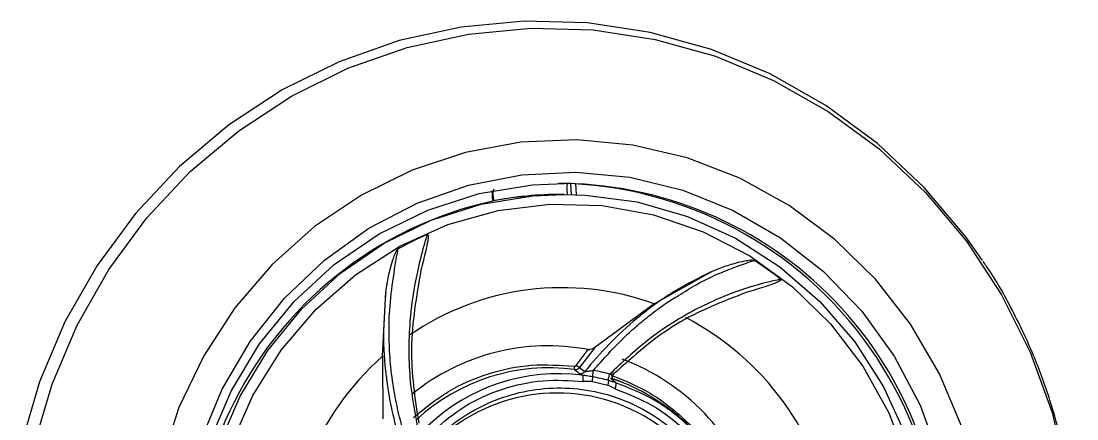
# Model space of a CAD drawing. Header units: inches. Extents: x 0 to 84, y -22 to 124.
# Drawn here: x 46.598 to 48.509, y 24.347 to 25.067 of the extents above; entities that cross this region are included whole.
import ezdxf

# ---------------------------------------------------------------- set-up
doc = ezdxf.new("R2010")
doc.units = ezdxf.units.IN
doc.header["$MEASUREMENT"] = 0
doc.layers.add('BDIM_CYAN', color=4, linetype='Continuous')

# ---------------------------------------------------------------- blocks, each defined once
blk = doc.blocks.new('2020 RELAY')
at = {"layer": 'BDIM_CYAN'}
for p, q in [((47.5875, 24.2725), (47.571, 24.2727)), ((47.5934, 24.2725), (47.5875, 24.2725)), ((47.5941, 24.2529), (47.5927, 24.2725)), ((47.6034, 24.2527), (47.602, 24.2723)), ((47.45, 24.2595), (47.4513, 24.2409)), ((47.4523, 24.2505), (47.453, 24.2416)), ((47.5082, 24.2495), (47.5037, 24.249)), ((47.5811, 24.253), (47.5759, 24.253)), ((47.5854, 24.2607), (47.586, 24.253)), ((47.7437, 24.0549), (47.8467, 24.1129)), ((47.252, 23.9602), (47.2579, 24.0761)), ((47.7437, 24.0549), (47.6364, 23.9759)), ((47.252, 23.9602), (47.2525, 23.8467)), ((47.6026, 23.9434), (47.6243, 23.972)), ((47.6364, 23.9759), (47.6087, 23.9399)), ((47.6087, 23.9399), (47.6181, 23.9325)), ((47.5996, 23.936), (47.6087, 23.9286)), ((47.6882, 23.9118), (47.6655, 23.9204)), ((47.6655, 23.9204), (47.6746, 23.9127)), ((47.6318, 23.9141), (47.6151, 23.9142)), ((47.6318, 23.9141), (47.6597, 23.9077)), ((47.6732, 23.9011), (47.6597, 23.9077)), ((47.6746, 23.9127), (47.6743, 23.9121))]:
    blk.add_line(p, q, dxfattribs=at)
at = {"layer": 'BDIM_CYAN', "flags": 128}
for points in [[(48.3376, 24.1331), (48.3074, 24.176), (48.2324, 24.2655), (48.1476, 24.3452), (48.0543, 24.4141), (47.9538, 24.471), (47.8474, 24.5152), (47.7367, 24.5462), (47.6233, 24.5634), (47.5086, 24.5667), (47.3944, 24.5559), (47.2823, 24.5313), (47.1737, 24.4932), (47.0703, 24.442), (46.9734, 24.3786), (46.8845, 24.3038), (46.8048, 24.2187), (46.7355, 24.1244), (46.6773, 24.0224), (46.6313, 23.9139), (46.5981, 23.8006)], [(46.6213, 23.7977), (46.6541, 23.9095), (46.6995, 24.0166), (46.7569, 24.1173), (46.8254, 24.2104), (46.9041, 24.2944), (46.9918, 24.3682), (47.0874, 24.4308), (47.1895, 24.4813), (47.2967, 24.519), (47.4074, 24.5433), (47.5202, 24.5539), (47.6333, 24.5507), (47.7453, 24.5337), (47.8546, 24.5031), (47.9596, 24.4594), (48.0588, 24.4032), (48.151, 24.3353), (48.2347, 24.2566), (48.3087, 24.1682), (48.3722, 24.0714), (48.4241, 23.9676), (48.4637, 23.8581), (48.4906, 23.7445)], [(48.3007, 23.8324), (48.2602, 23.9284), (48.2076, 24.018), (48.144, 24.0995), (48.0704, 24.1716), (47.9881, 24.2329), (47.8987, 24.2824), (47.8037, 24.3191), (47.7048, 24.3424), (47.6037, 24.3518), (47.5024, 24.3473), (47.4025, 24.3289), (47.3059, 24.2969), (47.2143, 24.2519), (47.1293, 24.1947), (47.0525, 24.1263), (46.9851, 24.0479), (46.9285, 23.961), (46.8836, 23.8671), (46.8513, 23.7678)], [(46.9231, 23.8075), (46.9619, 23.9005), (47.0128, 23.987), (47.0748, 24.0654), (47.1469, 24.1341), (47.2275, 24.1917), (47.3151, 24.2373), (47.4079, 24.2698), (47.5043, 24.2886), (47.6022, 24.2934), (47.6998, 24.2841), (47.7953, 24.2609), (47.8866, 24.2241), (47.9722, 24.1746), (48.0502, 24.1133), (48.1192, 24.0414), (48.1778, 23.9603), (48.225, 23.8715), (48.2597, 23.7768)], [(47.5818, 22.8633), (47.5427, 22.8644), (47.4461, 22.8773), (47.3523, 22.9043), (47.2631, 22.9447), (47.1804, 22.9979), (47.1059, 23.0626), (47.0411, 23.1377), (46.9873, 23.2215), (46.9456, 23.3124), (46.9168, 23.4084), (46.9016, 23.5077), (46.9002, 23.6083), (46.9127, 23.708), (46.9388, 23.8049), (46.978, 23.8969), (47.0294, 23.9823), (47.0922, 24.0592), (47.1649, 24.1261), (47.246, 24.1817), (47.334, 24.2247), (47.4271, 24.2544), (47.5233, 24.2701), (47.5817, 24.2727)], [(47.5681, 22.8831), (47.5432, 22.8841), (47.4493, 22.8966), (47.3581, 22.9228), (47.2714, 22.9621), (47.191, 23.0138), (47.1186, 23.0768), (47.0556, 23.1497), (47.0033, 23.2312), (46.9627, 23.3195), (46.9347, 23.4129), (46.9199, 23.5094), (46.9186, 23.6071), (46.9307, 23.7041), (46.9561, 23.7982), (46.9942, 23.8877), (47.0443, 23.9707), (47.1052, 24.0455), (47.1759, 24.1105), (47.2548, 24.1645), (47.3403, 24.2064), (47.4308, 24.2352), (47.5243, 24.2505), (47.5811, 24.253)], [(47.5811, 24.253), (47.619, 24.2519), (47.7129, 24.2394), (47.8041, 24.2132), (47.8908, 24.1739), (47.9711, 24.1222), (48.0436, 24.0592), (48.1066, 23.9863), (48.1589, 23.9048), (48.1994, 23.8165), (48.2274, 23.7231), (48.2422, 23.6266), (48.2436, 23.5289), (48.2314, 23.4319), (48.206, 23.3378), (48.1679, 23.2483), (48.1179, 23.1653), (48.0569, 23.0906), (47.9863, 23.0255), (47.9073, 22.9715), (47.8218, 22.9296), (47.7313, 22.9008), (47.6378, 22.8855), (47.5681, 22.8831)], [(46.9782, 23.8006), (47.0174, 23.8893), (47.0688, 23.9712), (47.1312, 24.0445), (47.2032, 24.1076), (47.2834, 24.1592), (47.37, 24.1983), (47.4611, 24.2239), (47.555, 24.2355), (47.6494, 24.2329), (47.7425, 24.2161), (47.8322, 24.1855), (47.9167, 24.1418), (47.9941, 24.0858), (48.0628, 24.0188), (48.1212, 23.9422), (48.1683, 23.8576), (48.2029, 23.7668)]]:
    blk.add_lwpolyline(points, dxfattribs=at)
at = {"layer": 'BDIM_CYAN'}
for centre, radius, start, end in [((47.5703, 23.5781), 0.6948, 355.8474, 89.0568), ((47.5603, 23.5713), 0.702, 339.4674, 87.2954), ((47.5759, 23.6096), 0.6435, 90.0029, 101.1706), ((47.5715, 23.609), 0.6435, 96.0491, 100.5582), ((47.5992, 23.5681), 0.6888, 102.3998, 207.4653), ((47.5883, 23.5981), 0.6358, 113.6771, 118.9851), ((47.5773, 23.5911), 0.644, 52.1258, 57.3883), ((47.5772, 23.5972), 0.487, 70.0126, 124.4576), ((47.562, 23.574), 0.5147, 9.9282, 62.3464), ((47.5516, 23.5899), 0.389, 79.2292, 129.2246), ((47.6012, 23.5693), 0.5241, 131.7762, 183.5428), ((47.6063, 23.9396), 0.00763, 163.2503, 208.4309), ((47.543, 23.576), 0.4048, 18.5589, 69.3199), ((47.5531, 23.5869), 0.3522, 82.4066, 132.8625), ((47.5702, 23.5861), 0.3424, 82.5989, 133.7592), ((47.5709, 23.5887), 0.3397, 74.6251, 79.5813), ((47.5703, 23.5894), 0.3508, 74.6252, 79.5813), ((47.5684, 23.577), 0.3165, 354.9875, 139.7357)]:
    blk.add_arc(centre, radius, start, end, dxfattribs=at)
for points, knots in [([(47.5875, 24.2725), (47.5872, 24.2724), (47.5866, 24.2721), (47.5858, 24.2701), (47.5854, 24.2671), (47.5853, 24.2638), (47.5854, 24.2616), (47.5854, 24.2607)], [0, 0, 0, 0, 0.2133968, 0.4267778, 0.6406142, 0.8554275, 1, 1, 1, 1]), ([(47.4523, 24.2505), (47.4523, 24.2519), (47.4521, 24.2545), (47.4524, 24.2581), (47.453, 24.2608), (47.4537, 24.2622), (47.4542, 24.2623), (47.4544, 24.2624)], [0, 0, 0, 0, 0.216017, 0.432052, 0.647583, 0.862108, 1, 1, 1, 1]), ([(47.333, 24.1804), (47.3327, 24.1795), (47.332, 24.1773), (47.33, 24.1706), (47.3236, 24.1492), (47.3112, 24.0996), (47.2987, 24.0167), (47.2991, 23.9189), (47.3102, 23.8582), (47.3153, 23.8307)], [0, 0, 0, 0, 0.007325, 0.019566, 0.058651, 0.192116, 0.441769, 0.746986, 1, 1, 1, 1]), ([(47.333, 24.1804), (47.3331, 24.1804), (47.3333, 24.1805), (47.3337, 24.1805), (47.334, 24.1804), (47.3343, 24.18), (47.3347, 24.1791), (47.335, 24.1752), (47.3326, 24.1596), (47.3275, 24.1392), (47.323, 24.1217), (47.3215, 24.1159)], [0, 0, 0, 0, 0.005501, 0.011055, 0.016084, 0.02158, 0.030977, 0.060324, 0.195274, 0.730604, 1, 1, 1, 1]), ([(47.2579, 24.0761), (47.2586, 24.0813), (47.2607, 24.0953), (47.265, 24.1148), (47.27, 24.1323), (47.2738, 24.1429), (47.2764, 24.149), (47.2783, 24.1522), (47.2794, 24.1537), (47.2801, 24.1542), (47.2802, 24.1543)], [0, 0, 0, 0, 0.191793, 0.51957, 0.729701, 0.856735, 0.930021, 0.970711, 0.992633, 1, 1, 1, 1]), ([(47.2948, 23.8077), (47.2907, 23.8216), (47.2829, 23.8482), (47.2734, 23.8929), (47.2668, 23.9388), (47.2637, 23.9877), (47.2639, 24.0595), (47.2735, 24.1151), (47.2802, 24.1543)], [0, 0, 0, 0, 0.134858, 0.259599, 0.404069, 0.533562, 0.672142, 1, 1, 1, 1]), ([(47.7878, 24.0699), (47.7984, 24.0767), (47.8262, 24.0943), (47.8723, 24.1156), (47.9076, 24.1278), (47.9244, 24.1335)], [0, 0, 0, 0, 0.245873, 0.641614, 1, 1, 1, 1]), ([(47.8467, 24.1129), (47.8515, 24.1149), (47.8645, 24.1205), (47.8832, 24.1268), (47.9007, 24.1316), (47.9128, 24.1335), (47.9204, 24.1351), (47.924, 24.1337), (47.9244, 24.1335)], [0, 0, 0, 0, 0.191797, 0.519052, 0.729035, 0.856173, 0.983899, 1, 1, 1, 1]), ([(48.5086, 23.568), (48.5075, 23.6059), (48.5059, 23.6593), (48.4951, 23.7377), (48.4821, 23.8044), (48.4604, 23.8826), (48.431, 23.9631), (48.3923, 24.0441), (48.3611, 24.1009), (48.3409, 24.1288), (48.3388, 24.1317)], [0, 0, 0, 0, 0.189774, 0.267374, 0.396202, 0.53037, 0.674667, 0.825708, 0.982147, 1, 1, 1, 1]), ([(47.3215, 24.1159), (47.3134, 24.0684), (47.297, 23.9725), (47.3107, 23.8839), (47.3177, 23.8391)], [0, 0, 0, 0, 0.495173, 1, 1, 1, 1]), ([(47.8467, 24.1129), (47.8238, 24.1014), (47.7767, 24.0779), (47.7148, 24.032), (47.6611, 23.9825), (47.6323, 23.949), (47.6181, 23.9325)], [0, 0, 0, 0, 0.262316, 0.539411, 0.773759, 1, 1, 1, 1]), ([(47.9727, 24.0994), (47.9718, 24.0992), (47.9696, 24.0988), (47.963, 24.0973), (47.942, 24.0925), (47.8942, 24.079), (47.8178, 24.0474), (47.7337, 23.9942), (47.6852, 23.9484), (47.6633, 23.9276)], [0, 0, 0, 0, 0.007325, 0.019566, 0.05865, 0.192116, 0.441769, 0.746986, 1, 1, 1, 1]), ([(47.9727, 24.0994), (47.9728, 24.0993), (47.973, 24.0992), (47.9731, 24.0989), (47.9732, 24.0985), (47.973, 24.0981), (47.9725, 24.0972), (47.9693, 24.0949), (47.9549, 24.089), (47.9349, 24.0829), (47.9178, 24.0777), (47.912, 24.076)], [0, 0, 0, 0, 0.005501, 0.011055, 0.016084, 0.02158, 0.030977, 0.060324, 0.195274, 0.730604, 1, 1, 1, 1]), ([(47.2579, 24.0761), (47.2556, 24.0446), (47.2516, 23.9867), (47.2593, 23.9099), (47.2715, 23.8474), (47.2819, 23.8126), (47.287, 23.7955)], [0, 0, 0, 0, 0.318533, 0.584798, 0.795469, 1, 1, 1, 1]), ([(47.912, 24.076), (47.8678, 24.059), (47.7786, 24.0247), (47.707, 23.9608), (47.6709, 23.9285)], [0, 0, 0, 0, 0.495173, 1, 1, 1, 1]), ([(47.6337, 23.9344), (47.6517, 23.9547), (47.6769, 23.9832), (47.714, 24.0167), (47.74, 24.0378), (47.7643, 24.0561), (47.7808, 24.0658), (47.7878, 24.0699)], [0, 0, 0, 0, 0.399472, 0.5614652, 0.7223928, 0.8823713, 1, 1, 1, 1]), ([(47.6364, 23.9759), (47.6353, 23.9751), (47.6329, 23.9733), (47.6289, 23.9721), (47.6259, 23.9718), (47.6246, 23.972), (47.6243, 23.972)], [0, 0, 0, 0, 0.355757, 0.72292, 0.916269, 1, 1, 1, 1]), ([(47.3084, 23.8494), (47.3287, 23.866), (47.3699, 23.8994), (47.4432, 23.9308), (47.5209, 23.9474), (47.5732, 23.9437), (47.599, 23.9418)], [0, 0, 0, 0, 0.247096, 0.5, 0.752904, 1, 1, 1, 1]), ([(47.599, 23.9418), (47.5994, 23.9418), (47.6, 23.9418), (47.601, 23.9421), (47.602, 23.9426), (47.6024, 23.9431), (47.6026, 23.9434)], [0, 0, 0, 0, 0.2447452, 0.4924287, 0.7447134, 1, 1, 1, 1]), ([(47.5996, 23.936), (47.6005, 23.9359), (47.6022, 23.9358), (47.6047, 23.9366), (47.607, 23.9379), (47.6082, 23.9393), (47.6087, 23.9399)], [0, 0, 0, 0, 0.245118, 0.499544, 0.75421, 1, 1, 1, 1]), ([(47.6087, 23.9399), (47.6085, 23.94), (47.6081, 23.9401), (47.6071, 23.9405), (47.6062, 23.941), (47.6053, 23.9415), (47.6041, 23.9423), (47.6032, 23.943), (47.6026, 23.9434)], [0, 0, 0, 0, 0.250263, 0.382232, 0.514843, 0.645287, 0.771015, 1, 1, 1, 1]), ([(47.5992, 23.9364), (47.5998, 23.9362), (47.6011, 23.9359), (47.6024, 23.936), (47.603, 23.9361)], [0, 0, 0, 0, 0.500049, 1, 1, 1, 1]), ([(47.6087, 23.9286), (47.6096, 23.9285), (47.6113, 23.9284), (47.6139, 23.9292), (47.6163, 23.9305), (47.6175, 23.9318), (47.6181, 23.9325)], [0, 0, 0, 0, 0.245337, 0.5, 0.754663, 1, 1, 1, 1]), ([(47.6087, 23.9286), (47.6091, 23.9282), (47.61, 23.9273), (47.6128, 23.9262), (47.6143, 23.9256)], [0, 0, 0, 0, 0.459352, 1, 1, 1, 1]), ([(47.6323, 23.9228), (47.6289, 23.9234), (47.6228, 23.9243), (47.6169, 23.9252), (47.6143, 23.9256)], [0, 0, 0, 0, 0.571404, 1, 1, 1, 1]), ([(47.6181, 23.9325), (47.6183, 23.9325), (47.6188, 23.9325), (47.6207, 23.9327), (47.624, 23.9331), (47.6287, 23.9337), (47.6321, 23.9341), (47.6337, 23.9344)], [0, 0, 0, 0, 0.111469, 0.230184, 0.482262, 0.743373, 1, 1, 1, 1]), ([(47.661, 23.9163), (47.661, 23.9171), (47.661, 23.9187), (47.6616, 23.9219), (47.6624, 23.9249), (47.663, 23.9268), (47.6633, 23.9276)], [0, 0, 0, 0, 0.266689, 0.531115, 0.778754, 1, 1, 1, 1]), ([(47.6633, 23.9276), (47.6644, 23.9277), (47.6666, 23.9278), (47.6689, 23.9281), (47.6702, 23.9282), (47.6708, 23.9283), (47.6711, 23.9284), (47.6709, 23.9284), (47.6709, 23.9285)], [0, 0, 0, 0, 0.277558, 0.532524, 0.651825, 0.767232, 0.882131, 1, 1, 1, 1]), ([(47.666, 23.926), (47.6901, 23.9161), (47.7388, 23.8961), (47.801, 23.8457), (47.8416, 23.8028), (47.8559, 23.7748), (47.8579, 23.7709)], [0, 0, 0, 0, 0.3114018, 0.630123, 0.9488443, 1, 1, 1, 1]), ([(47.6679, 23.9193), (47.6678, 23.9202), (47.6676, 23.922), (47.6682, 23.9245), (47.6692, 23.9267), (47.6701, 23.9278), (47.6706, 23.9283)], [0, 0, 0, 0, 0.272181, 0.534352, 0.778565, 1, 1, 1, 1]), ([(47.6746, 23.9127), (47.674, 23.913), (47.6726, 23.9136), (47.6707, 23.9151), (47.6692, 23.9171), (47.6683, 23.9195), (47.6681, 23.9221), (47.6685, 23.9246), (47.6694, 23.9268), (47.6704, 23.9279), (47.6709, 23.9285)], [0, 0, 0, 0, 0.112211, 0.235183, 0.366441, 0.502102, 0.637431, 0.767756, 0.88937, 1, 1, 1, 1]), ([(47.2485, 23.5871), (47.2551, 23.6289), (47.2654, 23.6931), (47.31, 23.7686), (47.3548, 23.8196), (47.409, 23.8599), (47.4866, 23.8958), (47.5911, 23.9102), (47.6933, 23.8836), (47.7664, 23.8388), (47.8158, 23.7923), (47.8546, 23.7364), (47.8907, 23.6562), (47.8937, 23.5912), (47.8957, 23.5489)], [0, 0, 0, 0, 0.1197284, 0.1841803, 0.25, 0.3158197, 0.3802716, 0.5, 0.6197284, 0.6841803, 0.75, 0.8158197, 0.8802716, 1, 1, 1, 1]), ([(47.3432, 23.8249), (47.3621, 23.8408), (47.4003, 23.8728), (47.4689, 23.903), (47.5418, 23.9192), (47.5909, 23.9159), (47.6151, 23.9142)], [0, 0, 0, 0, 0.247012, 0.5, 0.752988, 1, 1, 1, 1]), ([(47.661, 23.9163), (47.661, 23.9157), (47.661, 23.9145), (47.6607, 23.9124), (47.6603, 23.9101), (47.6599, 23.9085), (47.6597, 23.9077)], [0, 0, 0, 0, 0.257259, 0.51339, 0.762603, 1, 1, 1, 1]), ([(47.6743, 23.9121), (47.6733, 23.9124), (47.672, 23.9128), (47.6702, 23.9134), (47.6681, 23.9142), (47.6649, 23.9151), (47.6623, 23.9159), (47.661, 23.9163)], [0, 0, 0, 0, 0.224307, 0.303573, 0.473827, 0.745729, 1, 1, 1, 1]), ([(47.8891, 23.7102), (47.8848, 23.7213), (47.8747, 23.7473), (47.8497, 23.7855), (47.8173, 23.8251), (47.778, 23.8607), (47.7336, 23.8908), (47.6971, 23.9087), (47.6756, 23.9168), (47.6712, 23.9184)], [0, 0, 0, 0, 0.114897, 0.268155, 0.43709, 0.607133, 0.776377, 0.954033, 1, 1, 1, 1]), ([(47.8701, 23.7482), (47.8654, 23.7575), (47.8491, 23.7901), (47.8064, 23.836), (47.7456, 23.8839), (47.698, 23.9027), (47.6743, 23.9121)], [0, 0, 0, 0, 0.1178208, 0.4118807, 0.7059404, 1, 1, 1, 1]), ([(47.6732, 23.9011), (47.6959, 23.8921), (47.7419, 23.874), (47.8015, 23.8278), (47.8516, 23.7707), (47.8733, 23.7252), (47.8841, 23.7026)], [0, 0, 0, 0, 0.247011, 0.5, 0.752989, 1, 1, 1, 1])]:
    blk.add_open_spline(points, degree=3, knots=knots, dxfattribs=at)
for points in [[(47.6151, 23.9142), (47.6153, 23.9155), (47.6155, 23.9182), (47.6155, 23.9216), (47.6151, 23.9244), (47.6146, 23.9252), (47.6143, 23.9256)], [(47.6318, 23.9141), (47.6319, 23.915), (47.6322, 23.9166), (47.6324, 23.9189), (47.6325, 23.9211), (47.6324, 23.9223), (47.6323, 23.9228)], [(47.6337, 23.9344), (47.6335, 23.9334), (47.6329, 23.9314), (47.6324, 23.9282), (47.6322, 23.9252), (47.6323, 23.9236), (47.6323, 23.9228)], [(47.6732, 23.9011), (47.6735, 23.9024), (47.6742, 23.9049), (47.6748, 23.9082), (47.6748, 23.9108), (47.6745, 23.9117), (47.6743, 23.9121)]]:
    blk.add_open_spline(points, degree=3, dxfattribs=at)

msp = doc.modelspace()

# ---------------------------------------------------------------- block references
msp.add_blockref('2020 RELAY', (0, 0.5))

doc.saveas('drawing.dxf')
